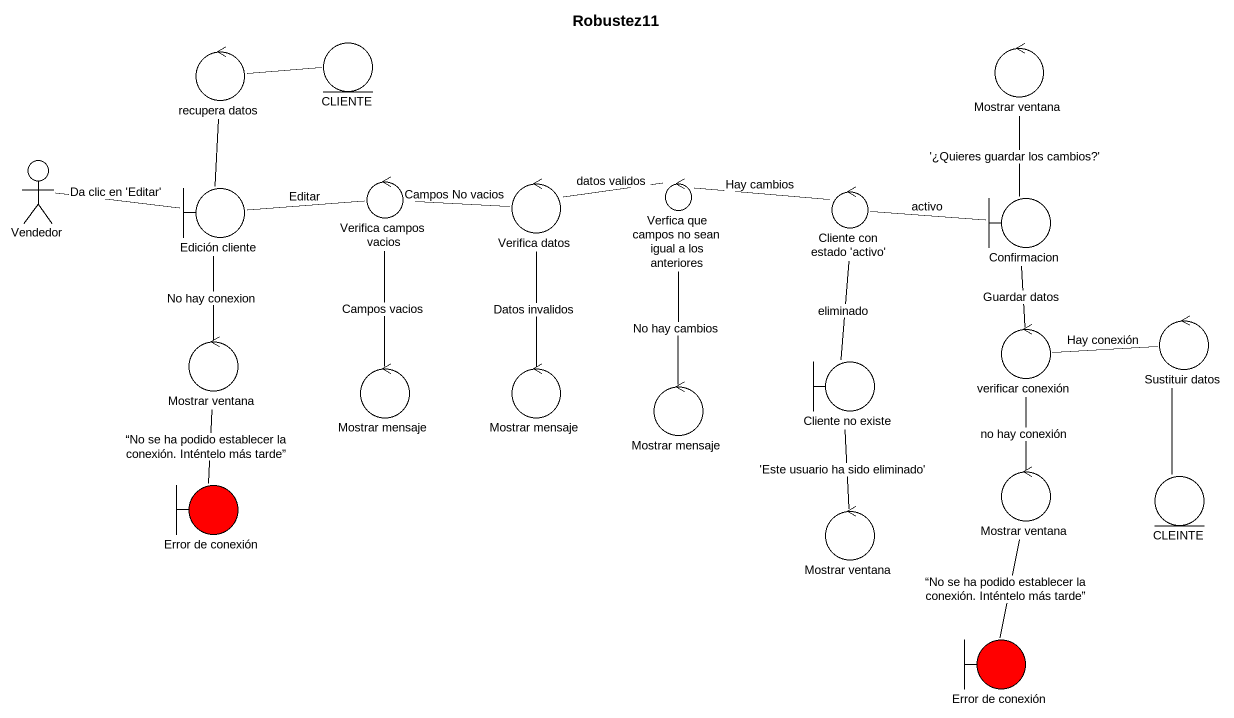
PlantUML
@startuml
title Robustez11
control "recupera datos" as recupera_datos
entity CLIENTE
control "Mostrar ventana" as Mostrar_ventana
actor Vendedor
boundary "Edición cliente" as Edición_cliente
control "Verifica campos vacios" as Verifica_campos_vacios
control "Verifica datos" as Verifica_datos
control "Verfica que campos no sean igual a los anteriores" as Verfica_que_campos_no_sean
control "Cliente con estado 'activo'" as Cliente_con_estado_activo
boundary Confirmacion
control "Mostrar ventana" as Mostrar_ventana_2
control "Mostrar mensaje" as Mostrar_mensaje
control "Mostrar mensaje" as Mostrar_mensaje_2
boundary "Cliente no existe" as Cliente_no_existe
control "verificar conexión" as verificar_conexión
control "Sustituir datos" as Sustituir_datos
control "Mostrar mensaje" as Mostrar_mensaje_3
boundary "Error de conexión" as Error_de_conexión #FF0000
control "Mostrar ventana" as Mostrar_ventana_3
control "Mostrar ventana" as Mostrar_ventana_4
entity CLEINTE
boundary "Error de conexión" as Error_de_conexión_2 #FF0000
recupera_datos -right- CLIENTE
recupera_datos -- Edición_cliente
Mostrar_ventana -- Confirmacion : '¿Quieres guardar los cambios?'
Edición_cliente -left- Vendedor : Da clic en 'Editar'
Edición_cliente -right- Verifica_campos_vacios : Editar
Edición_cliente -- Mostrar_ventana_2 : No hay conexion
Verifica_campos_vacios -right- Verifica_datos : Campos No vacios
Verifica_datos -right- Verfica_que_campos_no_sean : datos validos
Verifica_datos -- Mostrar_mensaje_2 : Datos invalidos
Verfica_que_campos_no_sean -right- Cliente_con_estado_activo : Hay cambios
Verfica_que_campos_no_sean -- Mostrar_mensaje_3 : No hay cambios
Cliente_con_estado_activo -right- Confirmacion : activo
Cliente_con_estado_activo -- Cliente_no_existe : eliminado
Confirmacion -- verificar_conexión : Guardar datos
Mostrar_ventana_2 -- Error_de_conexión : “No se ha podido establecer la conexión. Inténtelo más tarde”
Mostrar_mensaje -up- Verifica_campos_vacios : Campos vacios
Cliente_no_existe -- Mostrar_ventana_3 : 'Este usuario ha sido eliminado'
verificar_conexión -right- Sustituir_datos : Hay conexión
verificar_conexión -- Mostrar_ventana_4 : no hay conexión
Sustituir_datos -- CLEINTE
Mostrar_ventana_4 -- Error_de_conexión_2 : “No se ha podido establecer la conexión. Inténtelo más tarde”
@enduml
